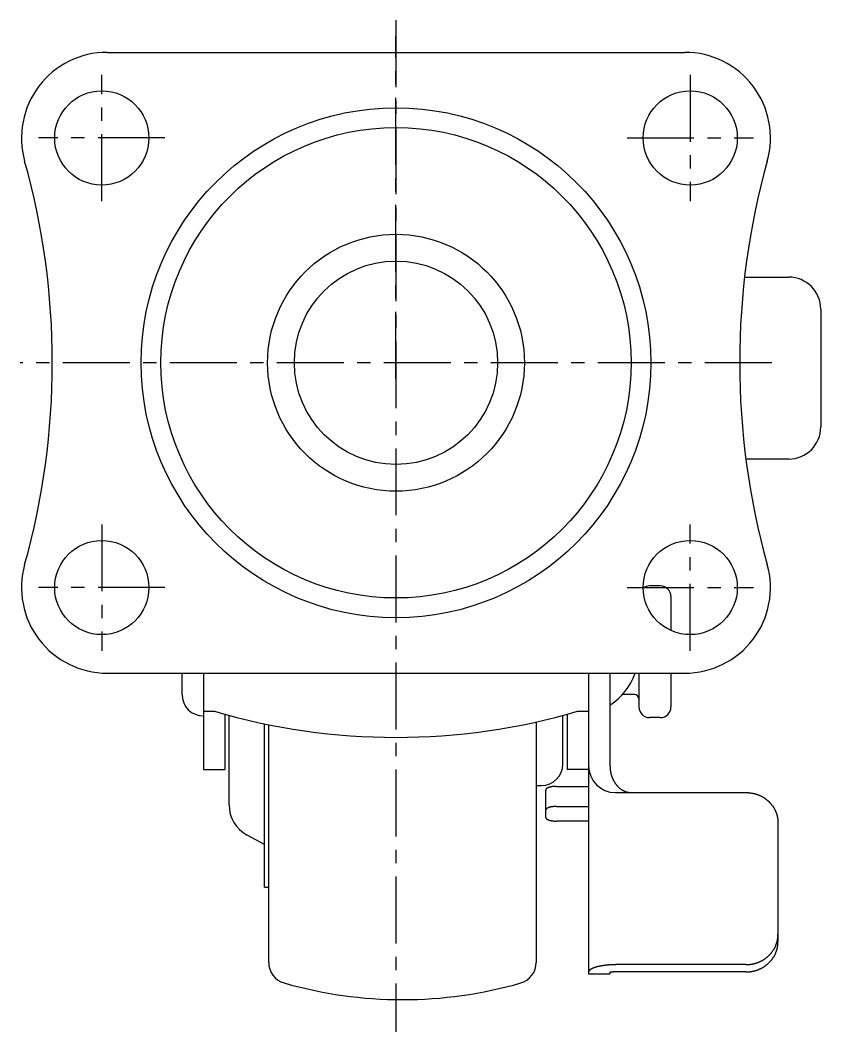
# Model space of a CAD drawing. Extents: x -5 to 216, y -1 to 236.
# Drawn here: x 22.8 to 97.6, y 141.1 to 235.6 of the extents above; entities that cross this region are included whole.
import ezdxf

# ---------------------------------------------------------------- set-up
doc = ezdxf.new("R2010")
doc.units = 0
doc.header["$LTSCALE"] = 5
doc.linetypes.add('CENTER', pattern=[2, 1.25, -0.25, 0.25, -0.25])
doc.layers.get('0').update_dxf_attribs({"linetype": 'CONTINUOUS'})
doc.layers.add('CENTER', color=1, linetype='CENTER')

msp = doc.modelspace()

# ---------------------------------------------------------------- linework, layer by layer
at = {"color": 7, "linetype": 'CONTINUOUS'}
for p, q in [((30.932944, 232.565823), (84.932944, 232.565823)), ((90.511494, 211.565823), (94.632944, 211.565823)), ((97.632944, 208.565823), (97.632944, 197.565823)), ((94.632944, 194.565823), (90.633831, 194.565823)), ((82.632944, 182.715823), (81.632944, 182.715823)), ((83.632944, 181.715823), (83.632944, 178.550851)), ((30.932944, 174.565823), (84.932944, 174.565823)), ((37.932944, 172.565823), (37.932944, 174.565823)), ((39.932944, 174.565823), (39.932944, 165.565823)), ((75.932944, 174.565823), (75.932944, 146.475377)), ((77.932944, 174.565823), (77.932944, 165.913578)), ((80.632944, 174.565823), (80.632944, 171.415823)), ((83.632944, 174.565823), (83.632944, 171.415823)), ((80.232944, 172.565823), (79.098083, 172.565823)), ((39.932944, 171.012301), (40.974405, 171.012301)), ((41.932944, 170.738494), (41.932944, 165.565823)), ((42.332944, 162.257924), (42.332944, 170.629306)), ((73.532944, 166.065823), (73.532944, 170.629306)), ((73.932944, 170.738494), (73.932944, 165.565823)), ((74.891484, 171.012301), (75.932944, 171.012301)), ((82.632944, 170.415823), (81.632944, 170.415823)), ((45.632944, 154.565823), (45.632944, 169.840105)), ((46.032944, 147.545281), (46.032944, 169.757746)), ((71.032944, 170.013368), (71.032944, 147.545281)), ((39.932944, 165.565823), (41.932944, 165.565823)), ((75.932944, 165.565823), (73.932944, 165.565823)), ((71.032944, 164.065823), (71.532944, 164.065823)), ((71.032944, 164.065823), (71.532944, 164.065823)), ((71.932944, 161.087841), (71.932944, 163.651266)), ((72.932944, 163.993286), (75.932944, 163.993286)), ((78.432944, 163.413578), (90.632944, 163.413578)), ((72.932944, 162.113901), (75.932944, 162.113901)), ((75.932944, 160.74582), (72.932944, 160.74582)), ((93.632944, 160.5945), (93.632944, 149.471235)), ((45.632944, 158.565823), (44.010659, 159.443204)), ((45.632944, 154.565823), (46.032944, 154.565823)), ((75.932944, 146.475377), (77.932944, 146.475377)), ((77.932944, 146.636248), (77.932944, 146.475377)), ((90.632944, 147.336197), (78.632944, 147.336197)), ((90.632944, 146.652157), (78.632944, 146.652157)), ((90.632944, 146.652157), (78.632944, 146.652157))]:
    msp.add_line(p, q, dxfattribs=at)
for points in [[(77.9329, 165.914, 0), (77.9331, 165.883, 0), (77.9335, 165.852, 0), (77.9343, 165.822, 0), (77.9354, 165.791, 0), (77.9367, 165.76, 0), (77.9384, 165.73, 0), (77.9403, 165.699, 0), (77.9426, 165.669, 0), (77.9451, 165.638, 0), (77.948, 165.608, 0), (77.9511, 165.577, 0), (77.9546, 165.547, 0), (77.9583, 165.516, 0), (77.9624, 165.486, 0), (77.9667, 165.456, 0), (77.9714, 165.426, 0), (77.9763, 165.396, 0), (77.9815, 165.366, 0), (77.9871, 165.336, 0), (77.9929, 165.306, 0), (77.999, 165.276, 0), (78.0054, 165.247, 0), (78.0121, 165.217, 0), (78.0191, 165.188, 0), (78.0263, 165.159, 0), (78.0339, 165.129, 0), (78.0417, 165.1, 0), (78.0499, 165.071, 0), (78.0583, 165.043, 0), (78.067, 165.014, 0), (78.0759, 164.985, 0), (78.0852, 164.957, 0), (78.0947, 164.929, 0), (78.1045, 164.9, 0), (78.1146, 164.873, 0), (78.125, 164.845, 0), (78.1356, 164.817, 0), (78.1465, 164.79, 0), (78.1577, 164.762, 0), (78.1691, 164.735, 0), (78.1808, 164.708, 0), (78.1928, 164.681, 0), (78.205, 164.655, 0), (78.2175, 164.628, 0), (78.2302, 164.602, 0), (78.2432, 164.576, 0), (78.2565, 164.55, 0), (78.27, 164.525, 0), (78.2838, 164.499, 0), (78.2978, 164.474, 0), (78.312, 164.449, 0), (78.3265, 164.424, 0), (78.3413, 164.4, 0), (78.3563, 164.375, 0), (78.3715, 164.351, 0), (78.3869, 164.328, 0), (78.4026, 164.304, 0), (78.4185, 164.281, 0), (78.4347, 164.258, 0), (78.451, 164.235, 0), (78.4676, 164.212, 0), (78.4844, 164.19, 0), (78.5015, 164.168, 0), (78.5187, 164.146, 0), (78.5362, 164.124, 0), (78.5539, 164.103, 0), (78.5717, 164.082, 0), (78.5898, 164.061, 0), (78.6081, 164.041, 0), (78.6266, 164.021, 0), (78.6453, 164.001, 0), (78.6642, 163.981, 0), (78.6832, 163.962, 0), (78.7025, 163.943, 0), (78.7219, 163.924, 0), (78.7415, 163.906, 0), (78.7613, 163.887, 0), (78.7813, 163.87, 0), (78.8015, 163.852, 0), (78.8218, 163.835, 0), (78.8423, 163.818, 0), (78.8629, 163.801, 0), (78.8838, 163.785, 0), (78.9047, 163.769, 0), (78.9259, 163.754, 0), (78.9471, 163.738, 0), (78.9686, 163.723, 0), (78.9902, 163.709, 0), (79.0119, 163.694, 0), (79.0337, 163.681, 0), (79.0557, 163.667, 0), (79.0778, 163.654, 0), (79.1001, 163.641, 0), (79.1225, 163.628, 0), (79.145, 163.616, 0), (79.1676, 163.604, 0), (79.1903, 163.592, 0), (79.2132, 163.581, 0), (79.2361, 163.57, 0), (79.2592, 163.56, 0), (79.2823, 163.55, 0), (79.3056, 163.54, 0), (79.3289, 163.53, 0), (79.3524, 163.521, 0), (79.3759, 163.513, 0), (79.3995, 163.504, 0), (79.4232, 163.496, 0), (79.447, 163.488, 0), (79.4708, 163.481, 0), (79.4947, 163.474, 0), (79.5187, 163.468, 0), (79.5428, 163.462, 0), (79.5669, 163.456, 0), (79.591, 163.45, 0), (79.6152, 163.445, 0), (79.6395, 163.441, 0), (79.6638, 163.436, 0), (79.6881, 163.432, 0), (79.7125, 163.429, 0), (79.7369, 163.426, 0), (79.7613, 163.423, 0), (79.7858, 163.42, 0), (79.8103, 163.418, 0), (79.8348, 163.417, 0), (79.8593, 163.415, 0), (79.8839, 163.414, 0), (79.9084, 163.414, 0), (79.9329, 163.414, 0)], [(72.9329, 163.993, 0), (72.9207, 163.993, 0), (72.9084, 163.993, 0), (72.8961, 163.993, 0), (72.8839, 163.993, 0), (72.8716, 163.993, 0), (72.8594, 163.992, 0), (72.8471, 163.992, 0), (72.8349, 163.992, 0), (72.8227, 163.991, 0), (72.8105, 163.991, 0), (72.7984, 163.99, 0), (72.7862, 163.99, 0), (72.7741, 163.989, 0), (72.762, 163.988, 0), (72.7499, 163.988, 0), (72.7379, 163.987, 0), (72.7258, 163.986, 0), (72.7138, 163.985, 0), (72.7019, 163.984, 0), (72.69, 163.983, 0), (72.6781, 163.982, 0), (72.6662, 163.981, 0), (72.6544, 163.98, 0), (72.6427, 163.979, 0), (72.6309, 163.977, 0), (72.6193, 163.976, 0), (72.6076, 163.975, 0), (72.5961, 163.973, 0), (72.5845, 163.972, 0), (72.573, 163.97, 0), (72.5616, 163.969, 0), (72.5503, 163.967, 0), (72.539, 163.966, 0), (72.5277, 163.964, 0), (72.5165, 163.962, 0), (72.5054, 163.96, 0), (72.4943, 163.959, 0), (72.4833, 163.957, 0), (72.4724, 163.955, 0), (72.4615, 163.953, 0), (72.4508, 163.951, 0), (72.44, 163.949, 0), (72.4294, 163.947, 0), (72.4188, 163.945, 0), (72.4084, 163.942, 0), (72.3979, 163.94, 0), (72.3876, 163.938, 0), (72.3774, 163.936, 0), (72.3672, 163.933, 0), (72.3571, 163.931, 0), (72.3471, 163.928, 0), (72.3372, 163.926, 0), (72.3274, 163.923, 0), (72.3177, 163.921, 0), (72.3081, 163.918, 0), (72.2986, 163.916, 0), (72.2891, 163.913, 0), (72.2798, 163.91, 0), (72.2705, 163.907, 0), (72.2614, 163.905, 0), (72.2523, 163.902, 0), (72.2434, 163.899, 0), (72.2346, 163.896, 0), (72.2258, 163.893, 0), (72.2172, 163.89, 0), (72.2087, 163.887, 0), (72.2003, 163.884, 0), (72.192, 163.881, 0), (72.1838, 163.878, 0), (72.1757, 163.875, 0), (72.1678, 163.871, 0), (72.1599, 163.868, 0), (72.1522, 163.865, 0), (72.1446, 163.862, 0), (72.1371, 163.858, 0), (72.1297, 163.855, 0), (72.1225, 163.852, 0), (72.1154, 163.848, 0), (72.1084, 163.845, 0), (72.1015, 163.841, 0), (72.0947, 163.838, 0), (72.0881, 163.834, 0), (72.0816, 163.831, 0), (72.0752, 163.827, 0), (72.069, 163.823, 0), (72.0629, 163.82, 0), (72.0569, 163.816, 0), (72.051, 163.812, 0), (72.0453, 163.809, 0), (72.0397, 163.805, 0), (72.0343, 163.801, 0), (72.029, 163.797, 0), (72.0238, 163.794, 0), (72.0187, 163.79, 0), (72.0138, 163.786, 0), (72.0091, 163.782, 0), (72.0044, 163.778, 0), (72, 163.774, 0), (71.9956, 163.77, 0), (71.9914, 163.766, 0), (71.9873, 163.763, 0), (71.9834, 163.759, 0), (71.9796, 163.755, 0), (71.976, 163.751, 0), (71.9725, 163.747, 0), (71.9692, 163.742, 0), (71.966, 163.738, 0), (71.9629, 163.734, 0), (71.96, 163.73, 0), (71.9572, 163.726, 0), (71.9546, 163.722, 0), (71.9522, 163.718, 0), (71.9498, 163.714, 0), (71.9477, 163.71, 0), (71.9456, 163.706, 0), (71.9438, 163.701, 0), (71.942, 163.697, 0), (71.9405, 163.693, 0), (71.939, 163.689, 0), (71.9378, 163.685, 0), (71.9366, 163.681, 0), (71.9357, 163.676, 0), (71.9348, 163.672, 0), (71.9341, 163.668, 0), (71.9336, 163.664, 0), (71.9332, 163.66, 0), (71.933, 163.655, 0), (71.9329, 163.651, 0)], [(90.6329, 163.414, 0), (90.6698, 163.413, 0), (90.7066, 163.413, 0), (90.7434, 163.412, 0), (90.7801, 163.41, 0), (90.8169, 163.408, 0), (90.8536, 163.406, 0), (90.8903, 163.403, 0), (90.927, 163.4, 0), (90.9636, 163.396, 0), (91.0002, 163.392, 0), (91.0367, 163.388, 0), (91.0731, 163.383, 0), (91.1095, 163.378, 0), (91.1458, 163.372, 0), (91.1821, 163.366, 0), (91.2182, 163.359, 0), (91.2543, 163.352, 0), (91.2902, 163.345, 0), (91.3261, 163.337, 0), (91.3619, 163.329, 0), (91.3975, 163.32, 0), (91.4331, 163.311, 0), (91.4685, 163.302, 0), (91.5038, 163.292, 0), (91.539, 163.282, 0), (91.574, 163.271, 0), (91.6089, 163.26, 0), (91.6436, 163.249, 0), (91.6782, 163.237, 0), (91.7126, 163.225, 0), (91.7469, 163.212, 0), (91.781, 163.199, 0), (91.8149, 163.186, 0), (91.8487, 163.172, 0), (91.8822, 163.158, 0), (91.9156, 163.143, 0), (91.9488, 163.128, 0), (91.9818, 163.113, 0), (92.0146, 163.097, 0), (92.0471, 163.081, 0), (92.0795, 163.064, 0), (92.1116, 163.047, 0), (92.1436, 163.03, 0), (92.1753, 163.013, 0), (92.2067, 162.995, 0), (92.2379, 162.976, 0), (92.2689, 162.958, 0), (92.2997, 162.938, 0), (92.3301, 162.919, 0), (92.3604, 162.899, 0), (92.3903, 162.879, 0), (92.42, 162.859, 0), (92.4495, 162.838, 0), (92.4786, 162.817, 0), (92.5075, 162.795, 0), (92.5361, 162.774, 0), (92.5644, 162.752, 0), (92.5925, 162.729, 0), (92.6202, 162.706, 0), (92.6476, 162.683, 0), (92.6747, 162.66, 0), (92.7016, 162.636, 0), (92.7281, 162.612, 0), (92.7543, 162.588, 0), (92.7801, 162.563, 0), (92.8057, 162.538, 0), (92.8309, 162.513, 0), (92.8558, 162.488, 0), (92.8804, 162.462, 0), (92.9046, 162.436, 0), (92.9284, 162.41, 0), (92.952, 162.383, 0), (92.9752, 162.356, 0), (92.998, 162.329, 0), (93.0205, 162.301, 0), (93.0426, 162.274, 0), (93.0643, 162.246, 0), (93.0857, 162.218, 0), (93.1067, 162.189, 0), (93.1274, 162.161, 0), (93.1476, 162.132, 0), (93.1675, 162.103, 0), (93.187, 162.073, 0), (93.2061, 162.044, 0), (93.2249, 162.014, 0), (93.2432, 161.984, 0), (93.2612, 161.954, 0), (93.2787, 161.923, 0), (93.2959, 161.893, 0), (93.3126, 161.862, 0), (93.329, 161.831, 0), (93.3449, 161.8, 0), (93.3604, 161.768, 0), (93.3756, 161.737, 0), (93.3903, 161.705, 0), (93.4046, 161.673, 0), (93.4185, 161.641, 0), (93.4319, 161.609, 0), (93.445, 161.577, 0), (93.4576, 161.544, 0), (93.4698, 161.512, 0), (93.4815, 161.479, 0), (93.4929, 161.446, 0), (93.5038, 161.413, 0), (93.5142, 161.38, 0), (93.5243, 161.346, 0), (93.5339, 161.313, 0), (93.543, 161.279, 0), (93.5518, 161.246, 0), (93.5601, 161.212, 0), (93.5679, 161.178, 0), (93.5753, 161.144, 0), (93.5823, 161.111, 0), (93.5888, 161.076, 0), (93.5948, 161.042, 0), (93.6005, 161.008, 0), (93.6057, 160.974, 0), (93.6104, 160.94, 0), (93.6147, 160.905, 0), (93.6185, 160.871, 0), (93.6219, 160.836, 0), (93.6248, 160.802, 0), (93.6273, 160.767, 0), (93.6293, 160.733, 0), (93.6309, 160.698, 0), (93.632, 160.664, 0), (93.6327, 160.629, 0), (93.6329, 160.595, 0)], [(72.9329, 162.114, 0), (72.9207, 162.114, 0), (72.9084, 162.114, 0), (72.8961, 162.114, 0), (72.8839, 162.113, 0), (72.8716, 162.113, 0), (72.8594, 162.113, 0), (72.8471, 162.113, 0), (72.8349, 162.112, 0), (72.8227, 162.112, 0), (72.8105, 162.111, 0), (72.7984, 162.111, 0), (72.7862, 162.11, 0), (72.7741, 162.11, 0), (72.762, 162.109, 0), (72.7499, 162.108, 0), (72.7379, 162.107, 0), (72.7258, 162.106, 0), (72.7138, 162.106, 0), (72.7019, 162.105, 0), (72.69, 162.104, 0), (72.6781, 162.103, 0), (72.6662, 162.102, 0), (72.6544, 162.1, 0), (72.6427, 162.099, 0), (72.6309, 162.098, 0), (72.6193, 162.097, 0), (72.6076, 162.095, 0), (72.5961, 162.094, 0), (72.5845, 162.092, 0), (72.573, 162.091, 0), (72.5616, 162.089, 0), (72.5503, 162.088, 0), (72.539, 162.086, 0), (72.5277, 162.085, 0), (72.5165, 162.083, 0), (72.5054, 162.081, 0), (72.4943, 162.079, 0), (72.4833, 162.077, 0), (72.4724, 162.075, 0), (72.4615, 162.074, 0), (72.4508, 162.072, 0), (72.44, 162.069, 0), (72.4294, 162.067, 0), (72.4188, 162.065, 0), (72.4084, 162.063, 0), (72.3979, 162.061, 0), (72.3876, 162.059, 0), (72.3774, 162.056, 0), (72.3672, 162.054, 0), (72.3571, 162.052, 0), (72.3471, 162.049, 0), (72.3372, 162.047, 0), (72.3274, 162.044, 0), (72.3177, 162.042, 0), (72.3081, 162.039, 0), (72.2986, 162.036, 0), (72.2891, 162.034, 0), (72.2798, 162.031, 0), (72.2705, 162.028, 0), (72.2614, 162.025, 0), (72.2523, 162.022, 0), (72.2434, 162.02, 0), (72.2346, 162.017, 0), (72.2258, 162.014, 0), (72.2172, 162.011, 0), (72.2087, 162.008, 0), (72.2003, 162.005, 0), (72.192, 162.002, 0), (72.1838, 161.998, 0), (72.1757, 161.995, 0), (72.1678, 161.992, 0), (72.1599, 161.989, 0), (72.1522, 161.986, 0), (72.1446, 161.982, 0), (72.1371, 161.979, 0), (72.1297, 161.976, 0), (72.1225, 161.972, 0), (72.1154, 161.969, 0), (72.1084, 161.965, 0), (72.1015, 161.962, 0), (72.0947, 161.958, 0), (72.0881, 161.955, 0), (72.0816, 161.951, 0), (72.0752, 161.948, 0), (72.069, 161.944, 0), (72.0629, 161.94, 0), (72.0569, 161.937, 0), (72.051, 161.933, 0), (72.0453, 161.929, 0), (72.0397, 161.926, 0), (72.0343, 161.922, 0), (72.029, 161.918, 0), (72.0238, 161.914, 0), (72.0187, 161.91, 0), (72.0138, 161.907, 0), (72.0091, 161.903, 0), (72.0044, 161.899, 0), (72, 161.895, 0), (71.9956, 161.891, 0), (71.9914, 161.887, 0), (71.9873, 161.883, 0), (71.9834, 161.879, 0), (71.9796, 161.875, 0), (71.976, 161.871, 0), (71.9725, 161.867, 0), (71.9692, 161.863, 0), (71.966, 161.859, 0), (71.9629, 161.855, 0), (71.96, 161.851, 0), (71.9572, 161.847, 0), (71.9546, 161.843, 0), (71.9522, 161.839, 0), (71.9498, 161.834, 0), (71.9477, 161.83, 0), (71.9456, 161.826, 0), (71.9438, 161.822, 0), (71.942, 161.818, 0), (71.9405, 161.814, 0), (71.939, 161.81, 0), (71.9378, 161.805, 0), (71.9366, 161.801, 0), (71.9357, 161.797, 0), (71.9348, 161.793, 0), (71.9341, 161.789, 0), (71.9336, 161.784, 0), (71.9332, 161.78, 0), (71.933, 161.776, 0), (71.9329, 161.772, 0)], [(71.9329, 161.088, 0), (71.933, 161.084, 0), (71.9332, 161.079, 0), (71.9336, 161.075, 0), (71.9341, 161.071, 0), (71.9348, 161.067, 0), (71.9357, 161.063, 0), (71.9366, 161.058, 0), (71.9378, 161.054, 0), (71.939, 161.05, 0), (71.9405, 161.046, 0), (71.942, 161.042, 0), (71.9438, 161.038, 0), (71.9456, 161.034, 0), (71.9477, 161.029, 0), (71.9498, 161.025, 0), (71.9522, 161.021, 0), (71.9546, 161.017, 0), (71.9572, 161.013, 0), (71.96, 161.009, 0), (71.9629, 161.005, 0), (71.966, 161.001, 0), (71.9692, 160.997, 0), (71.9725, 160.993, 0), (71.976, 160.989, 0), (71.9796, 160.985, 0), (71.9834, 160.981, 0), (71.9873, 160.977, 0), (71.9914, 160.973, 0), (71.9956, 160.969, 0), (72, 160.965, 0), (72.0044, 160.961, 0), (72.0091, 160.957, 0), (72.0138, 160.953, 0), (72.0187, 160.949, 0), (72.0238, 160.945, 0), (72.029, 160.942, 0), (72.0343, 160.938, 0), (72.0397, 160.934, 0), (72.0453, 160.93, 0), (72.051, 160.927, 0), (72.0569, 160.923, 0), (72.0629, 160.919, 0), (72.069, 160.916, 0), (72.0752, 160.912, 0), (72.0816, 160.908, 0), (72.0881, 160.905, 0), (72.0947, 160.901, 0), (72.1015, 160.898, 0), (72.1084, 160.894, 0), (72.1154, 160.891, 0), (72.1225, 160.887, 0), (72.1297, 160.884, 0), (72.1371, 160.881, 0), (72.1446, 160.877, 0), (72.1522, 160.874, 0), (72.1599, 160.871, 0), (72.1678, 160.868, 0), (72.1757, 160.864, 0), (72.1838, 160.861, 0), (72.192, 160.858, 0), (72.2003, 160.855, 0), (72.2087, 160.852, 0), (72.2172, 160.849, 0), (72.2258, 160.846, 0), (72.2346, 160.843, 0), (72.2434, 160.84, 0), (72.2523, 160.837, 0), (72.2614, 160.834, 0), (72.2705, 160.832, 0), (72.2798, 160.829, 0), (72.2891, 160.826, 0), (72.2986, 160.823, 0), (72.3081, 160.821, 0), (72.3177, 160.818, 0), (72.3274, 160.816, 0), (72.3372, 160.813, 0), (72.3471, 160.811, 0), (72.3571, 160.808, 0), (72.3672, 160.806, 0), (72.3774, 160.803, 0), (72.3876, 160.801, 0), (72.3979, 160.799, 0), (72.4084, 160.797, 0), (72.4188, 160.794, 0), (72.4294, 160.792, 0), (72.44, 160.79, 0), (72.4508, 160.788, 0), (72.4615, 160.786, 0), (72.4724, 160.784, 0), (72.4833, 160.782, 0), (72.4943, 160.78, 0), (72.5054, 160.779, 0), (72.5165, 160.777, 0), (72.5277, 160.775, 0), (72.539, 160.773, 0), (72.5503, 160.772, 0), (72.5616, 160.77, 0), (72.573, 160.769, 0), (72.5845, 160.767, 0), (72.5961, 160.766, 0), (72.6076, 160.764, 0), (72.6193, 160.763, 0), (72.6309, 160.762, 0), (72.6427, 160.761, 0), (72.6544, 160.759, 0), (72.6662, 160.758, 0), (72.6781, 160.757, 0), (72.69, 160.756, 0), (72.7019, 160.755, 0), (72.7138, 160.754, 0), (72.7258, 160.753, 0), (72.7379, 160.752, 0), (72.7499, 160.752, 0), (72.762, 160.751, 0), (72.7741, 160.75, 0), (72.7862, 160.75, 0), (72.7984, 160.749, 0), (72.8105, 160.748, 0), (72.8227, 160.748, 0), (72.8349, 160.747, 0), (72.8471, 160.747, 0), (72.8594, 160.747, 0), (72.8716, 160.746, 0), (72.8839, 160.746, 0), (72.8961, 160.746, 0), (72.9084, 160.746, 0), (72.9207, 160.746, 0), (72.9329, 160.746, 0)], [(90.6329, 147.336, 0), (90.6698, 147.336, 0), (90.7066, 147.337, 0), (90.7434, 147.338, 0), (90.7801, 147.34, 0), (90.8169, 147.342, 0), (90.8536, 147.344, 0), (90.8903, 147.347, 0), (90.927, 147.35, 0), (90.9636, 147.353, 0), (91.0002, 147.357, 0), (91.0367, 147.362, 0), (91.0731, 147.367, 0), (91.1095, 147.372, 0), (91.1458, 147.378, 0), (91.1821, 147.384, 0), (91.2182, 147.39, 0), (91.2543, 147.397, 0), (91.2902, 147.405, 0), (91.3261, 147.412, 0), (91.3619, 147.421, 0), (91.3975, 147.429, 0), (91.4331, 147.438, 0), (91.4685, 147.448, 0), (91.5038, 147.458, 0), (91.539, 147.468, 0), (91.574, 147.478, 0), (91.6089, 147.49, 0), (91.6436, 147.501, 0), (91.6782, 147.513, 0), (91.7126, 147.525, 0), (91.7469, 147.538, 0), (91.781, 147.551, 0), (91.8149, 147.564, 0), (91.8487, 147.578, 0), (91.8822, 147.592, 0), (91.9156, 147.607, 0), (91.9488, 147.622, 0), (91.9818, 147.637, 0), (92.0146, 147.653, 0), (92.0471, 147.669, 0), (92.0795, 147.686, 0), (92.1116, 147.702, 0), (92.1436, 147.72, 0), (92.1753, 147.737, 0), (92.2067, 147.755, 0), (92.2379, 147.774, 0), (92.2689, 147.792, 0), (92.2997, 147.811, 0), (92.3301, 147.831, 0), (92.3604, 147.85, 0), (92.3903, 147.871, 0), (92.42, 147.891, 0), (92.4495, 147.912, 0), (92.4786, 147.933, 0), (92.5075, 147.954, 0), (92.5361, 147.976, 0), (92.5644, 147.998, 0), (92.5925, 148.021, 0), (92.6202, 148.043, 0), (92.6476, 148.066, 0), (92.6747, 148.09, 0), (92.7016, 148.114, 0), (92.7281, 148.138, 0), (92.7543, 148.162, 0), (92.7801, 148.186, 0), (92.8057, 148.211, 0), (92.8309, 148.237, 0), (92.8558, 148.262, 0), (92.8804, 148.288, 0), (92.9046, 148.314, 0), (92.9284, 148.34, 0), (92.952, 148.367, 0), (92.9752, 148.394, 0), (92.998, 148.421, 0), (93.0205, 148.448, 0), (93.0426, 148.476, 0), (93.0643, 148.504, 0), (93.0857, 148.532, 0), (93.1067, 148.56, 0), (93.1274, 148.589, 0), (93.1476, 148.618, 0), (93.1675, 148.647, 0), (93.187, 148.676, 0), (93.2061, 148.706, 0), (93.2249, 148.736, 0), (93.2432, 148.766, 0), (93.2612, 148.796, 0), (93.2787, 148.826, 0), (93.2959, 148.857, 0), (93.3126, 148.888, 0), (93.329, 148.919, 0), (93.3449, 148.95, 0), (93.3604, 148.981, 0), (93.3756, 149.013, 0), (93.3903, 149.045, 0), (93.4046, 149.076, 0), (93.4185, 149.109, 0), (93.4319, 149.141, 0), (93.445, 149.173, 0), (93.4576, 149.206, 0), (93.4698, 149.238, 0), (93.4815, 149.271, 0), (93.4929, 149.304, 0), (93.5038, 149.337, 0), (93.5142, 149.37, 0), (93.5243, 149.403, 0), (93.5339, 149.437, 0), (93.543, 149.47, 0), (93.5518, 149.504, 0), (93.5601, 149.538, 0), (93.5679, 149.571, 0), (93.5753, 149.605, 0), (93.5823, 149.639, 0), (93.5888, 149.673, 0), (93.5948, 149.707, 0), (93.6005, 149.742, 0), (93.6057, 149.776, 0), (93.6104, 149.81, 0), (93.6147, 149.845, 0), (93.6185, 149.879, 0), (93.6219, 149.913, 0), (93.6248, 149.948, 0), (93.6273, 149.982, 0), (93.6293, 150.017, 0), (93.6309, 150.052, 0), (93.632, 150.086, 0), (93.6327, 150.121, 0), (93.6329, 150.155, 0)], [(90.6329, 146.652, 0), (90.6698, 146.652, 0), (90.7066, 146.653, 0), (90.7434, 146.654, 0), (90.7801, 146.656, 0), (90.8169, 146.657, 0), (90.8536, 146.66, 0), (90.8903, 146.663, 0), (90.927, 146.666, 0), (90.9636, 146.669, 0), (91.0002, 146.673, 0), (91.0367, 146.678, 0), (91.0731, 146.683, 0), (91.1095, 146.688, 0), (91.1458, 146.694, 0), (91.1821, 146.7, 0), (91.2182, 146.706, 0), (91.2543, 146.713, 0), (91.2902, 146.721, 0), (91.3261, 146.728, 0), (91.3619, 146.737, 0), (91.3975, 146.745, 0), (91.4331, 146.754, 0), (91.4685, 146.764, 0), (91.5038, 146.774, 0), (91.539, 146.784, 0), (91.574, 146.794, 0), (91.6089, 146.805, 0), (91.6436, 146.817, 0), (91.6782, 146.829, 0), (91.7126, 146.841, 0), (91.7469, 146.854, 0), (91.781, 146.867, 0), (91.8149, 146.88, 0), (91.8487, 146.894, 0), (91.8822, 146.908, 0), (91.9156, 146.923, 0), (91.9488, 146.938, 0), (91.9818, 146.953, 0), (92.0146, 146.969, 0), (92.0471, 146.985, 0), (92.0795, 147.002, 0), (92.1116, 147.018, 0), (92.1436, 147.036, 0), (92.1753, 147.053, 0), (92.2067, 147.071, 0), (92.2379, 147.09, 0), (92.2689, 147.108, 0), (92.2997, 147.127, 0), (92.3301, 147.147, 0), (92.3604, 147.166, 0), (92.3903, 147.186, 0), (92.42, 147.207, 0), (92.4495, 147.228, 0), (92.4786, 147.249, 0), (92.5075, 147.27, 0), (92.5361, 147.292, 0), (92.5644, 147.314, 0), (92.5925, 147.337, 0), (92.6202, 147.359, 0), (92.6476, 147.382, 0), (92.6747, 147.406, 0), (92.7016, 147.43, 0), (92.7281, 147.454, 0), (92.7543, 147.478, 0), (92.7801, 147.502, 0), (92.8057, 147.527, 0), (92.8309, 147.553, 0), (92.8558, 147.578, 0), (92.8804, 147.604, 0), (92.9046, 147.63, 0), (92.9284, 147.656, 0), (92.952, 147.683, 0), (92.9752, 147.71, 0), (92.998, 147.737, 0), (93.0205, 147.764, 0), (93.0426, 147.792, 0), (93.0643, 147.82, 0), (93.0857, 147.848, 0), (93.1067, 147.876, 0), (93.1274, 147.905, 0), (93.1476, 147.934, 0), (93.1675, 147.963, 0), (93.187, 147.992, 0), (93.2061, 148.022, 0), (93.2249, 148.052, 0), (93.2432, 148.082, 0), (93.2612, 148.112, 0), (93.2787, 148.142, 0), (93.2959, 148.173, 0), (93.3126, 148.204, 0), (93.329, 148.235, 0), (93.3449, 148.266, 0), (93.3604, 148.297, 0), (93.3756, 148.329, 0), (93.3903, 148.361, 0), (93.4046, 148.392, 0), (93.4185, 148.424, 0), (93.4319, 148.457, 0), (93.445, 148.489, 0), (93.4576, 148.522, 0), (93.4698, 148.554, 0), (93.4815, 148.587, 0), (93.4929, 148.62, 0), (93.5038, 148.653, 0), (93.5142, 148.686, 0), (93.5243, 148.719, 0), (93.5339, 148.753, 0), (93.543, 148.786, 0), (93.5518, 148.82, 0), (93.5601, 148.854, 0), (93.5679, 148.887, 0), (93.5753, 148.921, 0), (93.5823, 148.955, 0), (93.5888, 148.989, 0), (93.5948, 149.023, 0), (93.6005, 149.058, 0), (93.6057, 149.092, 0), (93.6104, 149.126, 0), (93.6147, 149.161, 0), (93.6185, 149.195, 0), (93.6219, 149.229, 0), (93.6248, 149.264, 0), (93.6273, 149.298, 0), (93.6293, 149.333, 0), (93.6309, 149.367, 0), (93.632, 149.402, 0), (93.6327, 149.437, 0), (93.6329, 149.471, 0)], [(78.6329, 147.336, 0), (78.5998, 147.336, 0), (78.5667, 147.336, 0), (78.5336, 147.336, 0), (78.5005, 147.335, 0), (78.4674, 147.335, 0), (78.4343, 147.334, 0), (78.4013, 147.334, 0), (78.3683, 147.333, 0), (78.3353, 147.332, 0), (78.3024, 147.331, 0), (78.2696, 147.33, 0), (78.2368, 147.329, 0), (78.204, 147.327, 0), (78.1713, 147.326, 0), (78.1387, 147.324, 0), (78.1062, 147.323, 0), (78.0737, 147.321, 0), (78.0414, 147.319, 0), (78.0091, 147.317, 0), (77.9769, 147.315, 0), (77.9448, 147.313, 0), (77.9128, 147.311, 0), (77.8809, 147.308, 0), (77.8492, 147.306, 0), (77.8175, 147.304, 0), (77.786, 147.301, 0), (77.7546, 147.298, 0), (77.7233, 147.295, 0), (77.6922, 147.292, 0), (77.6612, 147.289, 0), (77.6304, 147.286, 0), (77.5997, 147.283, 0), (77.5692, 147.28, 0), (77.5388, 147.276, 0), (77.5086, 147.273, 0), (77.4785, 147.269, 0), (77.4487, 147.265, 0), (77.419, 147.261, 0), (77.3895, 147.258, 0), (77.3602, 147.254, 0), (77.331, 147.249, 0), (77.3021, 147.245, 0), (77.2734, 147.241, 0), (77.2449, 147.237, 0), (77.2166, 147.232, 0), (77.1885, 147.228, 0), (77.1606, 147.223, 0), (77.1329, 147.218, 0), (77.1055, 147.213, 0), (77.0783, 147.209, 0), (77.0513, 147.204, 0), (77.0246, 147.198, 0), (76.9981, 147.193, 0), (76.9718, 147.188, 0), (76.9458, 147.183, 0), (76.9201, 147.177, 0), (76.8946, 147.172, 0), (76.8694, 147.166, 0), (76.8444, 147.161, 0), (76.8197, 147.155, 0), (76.7953, 147.149, 0), (76.7712, 147.143, 0), (76.7473, 147.137, 0), (76.7238, 147.131, 0), (76.7005, 147.125, 0), (76.6775, 147.119, 0), (76.6548, 147.113, 0), (76.6324, 147.106, 0), (76.6103, 147.1, 0), (76.5885, 147.093, 0), (76.567, 147.087, 0), (76.5458, 147.08, 0), (76.525, 147.074, 0), (76.5044, 147.067, 0), (76.4842, 147.06, 0), (76.4643, 147.053, 0), (76.4447, 147.046, 0), (76.4255, 147.039, 0), (76.4066, 147.032, 0), (76.388, 147.025, 0), (76.3697, 147.018, 0), (76.3518, 147.011, 0), (76.3343, 147.003, 0), (76.3171, 146.996, 0), (76.3002, 146.989, 0), (76.2837, 146.981, 0), (76.2676, 146.974, 0), (76.2518, 146.966, 0), (76.2363, 146.959, 0), (76.2212, 146.951, 0), (76.2065, 146.943, 0), (76.1922, 146.936, 0), (76.1782, 146.928, 0), (76.1646, 146.92, 0), (76.1513, 146.912, 0), (76.1385, 146.904, 0), (76.126, 146.896, 0), (76.1139, 146.888, 0), (76.1021, 146.88, 0), (76.0908, 146.872, 0), (76.0798, 146.864, 0), (76.0692, 146.856, 0), (76.059, 146.848, 0), (76.0492, 146.839, 0), (76.0398, 146.831, 0), (76.0307, 146.823, 0), (76.0221, 146.815, 0), (76.0139, 146.806, 0), (76.006, 146.798, 0), (75.9985, 146.79, 0), (75.9915, 146.781, 0), (75.9848, 146.773, 0), (75.9786, 146.764, 0), (75.9727, 146.756, 0), (75.9672, 146.747, 0), (75.9622, 146.739, 0), (75.9575, 146.73, 0), (75.9532, 146.722, 0), (75.9494, 146.713, 0), (75.9459, 146.705, 0), (75.9429, 146.696, 0), (75.9403, 146.688, 0), (75.938, 146.679, 0), (75.9362, 146.671, 0), (75.9348, 146.662, 0), (75.9338, 146.653, 0), (75.9331, 146.645, 0), (75.9329, 146.636, 0)], [(78.6329, 146.652, 0), (78.6244, 146.652, 0), (78.6158, 146.652, 0), (78.6072, 146.652, 0), (78.5986, 146.652, 0), (78.59, 146.652, 0), (78.5814, 146.652, 0), (78.5729, 146.652, 0), (78.5643, 146.652, 0), (78.5558, 146.652, 0), (78.5473, 146.652, 0), (78.5387, 146.652, 0), (78.5302, 146.652, 0), (78.5217, 146.652, 0), (78.5133, 146.652, 0), (78.5048, 146.652, 0), (78.4964, 146.652, 0), (78.488, 146.652, 0), (78.4796, 146.652, 0), (78.4712, 146.652, 0), (78.4629, 146.652, 0), (78.4545, 146.652, 0), (78.4462, 146.652, 0), (78.438, 146.652, 0), (78.4297, 146.651, 0), (78.4215, 146.651, 0), (78.4134, 146.651, 0), (78.4052, 146.651, 0), (78.3971, 146.651, 0), (78.3891, 146.651, 0), (78.381, 146.651, 0), (78.373, 146.651, 0), (78.3651, 146.651, 0), (78.3571, 146.651, 0), (78.3493, 146.651, 0), (78.3414, 146.651, 0), (78.3337, 146.651, 0), (78.3259, 146.651, 0), (78.3182, 146.65, 0), (78.3106, 146.65, 0), (78.303, 146.65, 0), (78.2954, 146.65, 0), (78.2879, 146.65, 0), (78.2805, 146.65, 0), (78.2731, 146.65, 0), (78.2657, 146.65, 0), (78.2584, 146.65, 0), (78.2512, 146.65, 0), (78.244, 146.649, 0), (78.2369, 146.649, 0), (78.2299, 146.649, 0), (78.2229, 146.649, 0), (78.216, 146.649, 0), (78.2091, 146.649, 0), (78.2023, 146.649, 0), (78.1955, 146.649, 0), (78.1889, 146.649, 0), (78.1823, 146.648, 0), (78.1757, 146.648, 0), (78.1693, 146.648, 0), (78.1629, 146.648, 0), (78.1565, 146.648, 0), (78.1503, 146.648, 0), (78.1441, 146.648, 0), (78.138, 146.647, 0), (78.1319, 146.647, 0), (78.126, 146.647, 0), (78.1201, 146.647, 0), (78.1143, 146.647, 0), (78.1085, 146.647, 0), (78.1029, 146.647, 0), (78.0973, 146.646, 0), (78.0918, 146.646, 0), (78.0864, 146.646, 0), (78.0811, 146.646, 0), (78.0759, 146.646, 0), (78.0707, 146.646, 0), (78.0656, 146.646, 0), (78.0606, 146.645, 0), (78.0557, 146.645, 0), (78.0509, 146.645, 0), (78.0462, 146.645, 0), (78.0415, 146.645, 0), (78.037, 146.645, 0), (78.0325, 146.644, 0), (78.0282, 146.644, 0), (78.0239, 146.644, 0), (78.0197, 146.644, 0), (78.0156, 146.644, 0), (78.0116, 146.644, 0), (78.0077, 146.643, 0), (78.0039, 146.643, 0), (78.0002, 146.643, 0), (77.9965, 146.643, 0), (77.993, 146.643, 0), (77.9896, 146.643, 0), (77.9862, 146.642, 0), (77.983, 146.642, 0), (77.9798, 146.642, 0), (77.9768, 146.642, 0), (77.9739, 146.642, 0), (77.971, 146.641, 0), (77.9683, 146.641, 0), (77.9656, 146.641, 0), (77.9631, 146.641, 0), (77.9606, 146.641, 0), (77.9583, 146.64, 0), (77.9561, 146.64, 0), (77.9539, 146.64, 0), (77.9519, 146.64, 0), (77.95, 146.64, 0), (77.9481, 146.64, 0), (77.9464, 146.639, 0), (77.9448, 146.639, 0), (77.9432, 146.639, 0), (77.9418, 146.639, 0), (77.9405, 146.639, 0), (77.9393, 146.638, 0), (77.9382, 146.638, 0), (77.9372, 146.638, 0), (77.9363, 146.638, 0), (77.9355, 146.638, 0), (77.9348, 146.637, 0), (77.9343, 146.637, 0), (77.9338, 146.637, 0), (77.9334, 146.637, 0), (77.9332, 146.637, 0), (77.933, 146.636, 0), (77.9329, 146.636, 0)]]:
    msp.add_polyline3d(points, dxfattribs=at)
for centre, radius in [((30.432944, 224.565823), 4.4), ((85.432944, 224.565823), 4.4), ((57.932944, 203.565823), 23.822753), ((57.932944, 203.565823), 21.975233), ((57.932944, 203.565823), 12), ((57.932944, 203.565823), 9.5), ((30.432944, 182.565823), 4.4), ((85.432944, 182.565823), 4.4)]:
    msp.add_circle(centre, radius, dxfattribs=at)
for centre, radius, start, end in [((30.932944, 224.565823), 8, 90, 195.618498), ((84.932944, 224.565823), 8, 344.381502, 90), ((-44.18696, 203.565823), 70, 0, 15.618498), ((160.052848, 203.565823), 70, 164.381502, 180), ((94.632944, 208.565823), 3, 0, 90), ((-44.18696, 203.565823), 70, 344.381502, 0), ((160.052848, 203.565823), 70, 180, 195.618498), ((94.632944, 197.565823), 3, 270, 0), ((30.932944, 182.565823), 8, 164.381502, 270), ((84.932944, 182.565823), 8, 270, 15.618498), ((81.632944, 181.715823), 1, 90, 126.849725), ((82.632944, 181.715823), 1, 0, 90), ((74.653314, 176.565823), 5.97963, 303.261907, 340.459756), ((39.932944, 172.565823), 2, 180, 270), ((80.232944, 172.165823), 0.4, 0, 90), ((81.632944, 171.415823), 1, 180, 270), ((82.632944, 171.415823), 1, 270, 0), ((57.932944, 228.565823), 60, 253.58203, 286.41797), ((71.532944, 166.065823), 2, 270, 0), ((78.432944, 165.913578), 2.5, 180, 270), ((45.532944, 162.257924), 3.2, 180, 241.594139), ((48.032944, 147.545281), 2, 180, 253.959558), ((69.032944, 147.545281), 2, 286.040442, 0), ((58.532944, 184.065823), 40, 253.959558, 286.040442)]:
    msp.add_arc(centre, radius, start, end, dxfattribs=at)
at = {"layer": 'CENTER', "color": 1, "linetype": 'CENTER'}
for p, q in [((57.932944, 235.565823), (57.932944, 141.065823)), ((57.932944, 202.065823), (57.932944, 234.065823)), ((30.432944, 218.665823), (30.432944, 230.465823)), ((85.432944, 230.465823), (85.432944, 218.665823)), ((36.332944, 224.565823), (24.532944, 224.565823)), ((79.532944, 224.565823), (91.332944, 224.565823)), ((93.052848, 203.565823), (22.81304, 203.565823)), ((30.432944, 188.465823), (30.432944, 176.665823)), ((85.432944, 176.665823), (85.432944, 188.465823)), ((36.332944, 182.565823), (24.532944, 182.565823)), ((79.532944, 182.565823), (91.332944, 182.565823))]:
    msp.add_line(p, q, dxfattribs=at)

doc.saveas('drawing.dxf')
